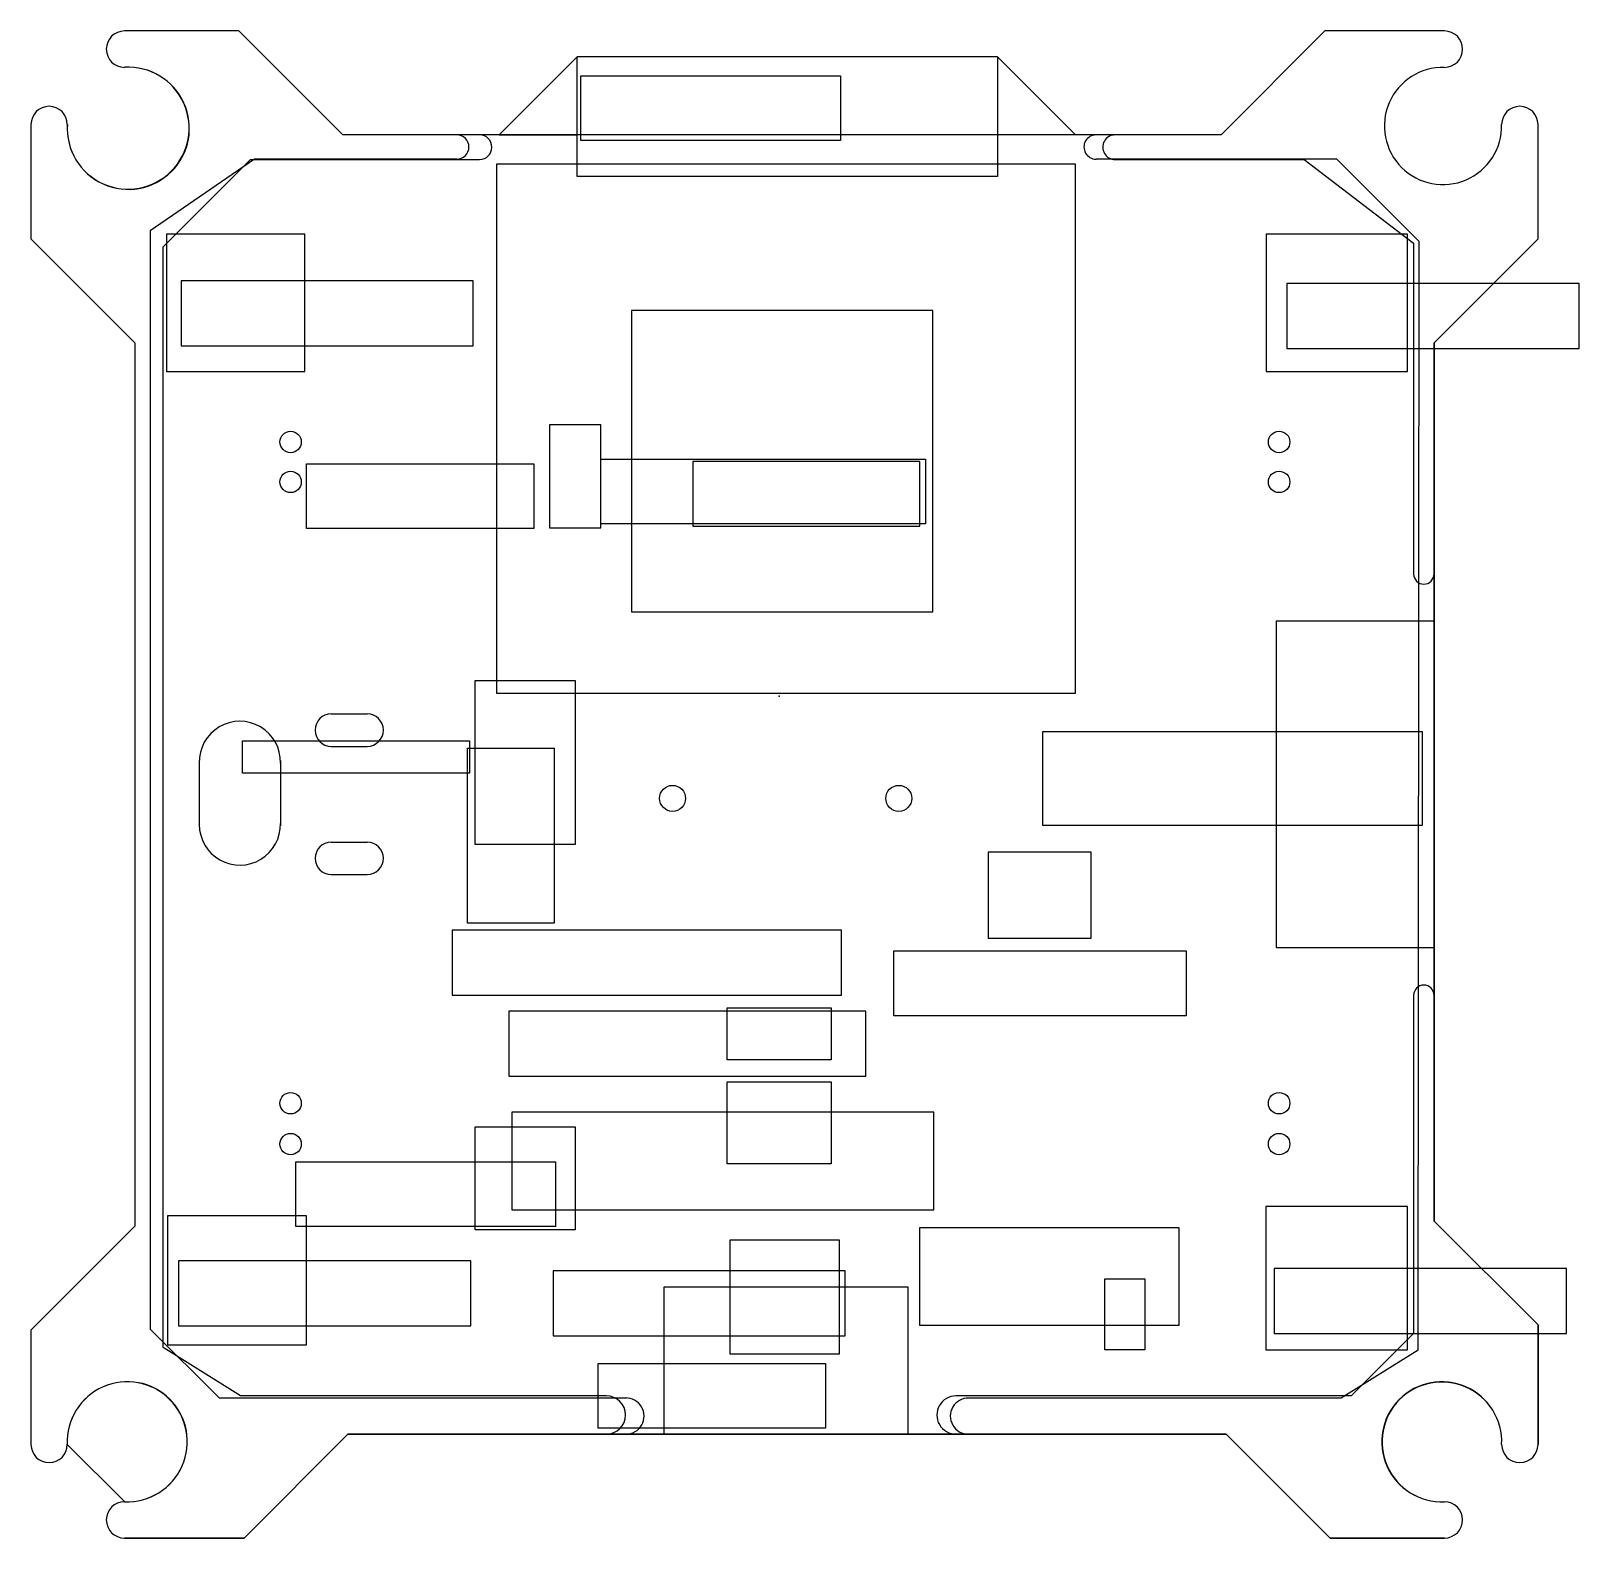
# Model space of a CAD drawing. Header units: millimetres. Extents: x -12.1 to 35.6, y -14.7 to 31.8.
import ezdxf

# ---------------------------------------------------------------- set-up
doc = ezdxf.new("R2010")
doc.units = ezdxf.units.MM
doc.header["$MEASUREMENT"] = 0
doc.layers.add('Primus-V4 Flight Controller Outline v6 (1)_BOTOTM', color=7, linetype='Continuous')
doc.layers.add('Primus-V4 Flight Controller Outline v6 (1)_TOP', color=7, linetype='Continuous')

# ---------------------------------------------------------------- blocks, each defined once
blk = doc.blocks.new('Primus-V4FlightControllerOutlinev6(1)')
at = {"layer": 'Primus-V4 Flight Controller Outline v6 (1)_BOTOTM'}
for p, q in [((-16.65, 20.493), (-20.173, 20.493)), ((-13.448, 17.291), (-16.65, 20.493)), ((16.81, 20.493), (13.608, 17.291)), ((20.493, 20.493), (16.81, 20.493)), ((-6.225, 19.692), (-8.626, 17.291)), ((-6.225, 16.01), (-6.225, 19.692)), ((6.724, 19.692), (-6.225, 19.692)), ((9.126, 17.291), (6.724, 19.692)), ((6.724, 19.692), (6.724, 16.01)), ((-6.116, 19.115), (1.884, 19.115)), ((-6.116, 17.115), (-6.116, 19.115)), ((1.884, 19.115), (1.884, 17.115)), ((-23.054, 17.611), (-23.054, 14.089)), ((-8.626, 17.291), (-13.448, 17.291)), ((-8.626, 17.291), (-6.225, 17.291)), ((9.126, 17.291), (6.724, 17.291)), ((13.608, 17.291), (9.126, 17.291)), ((23.375, 14.089), (23.375, 17.611)), ((1.884, 17.115), (-6.116, 17.115)), ((-18.981, 13.847), (-16.295, 16.532)), ((-16.295, 16.532), (-9.233, 16.532)), ((10.338, 16.532), (16.168, 16.532)), ((16.168, 16.532), (19.542, 13.958)), ((6.724, 16.01), (-6.225, 16.01)), ((-23.054, 14.089), (-19.852, 10.887)), ((-18.981, -20.068), (-18.981, 13.847)), ((19.542, 13.958), (19.542, 3.765)), ((20.173, 10.887), (23.375, 14.089)), ((-4.553, 11.886), (-4.553, 2.6)), ((4.733, 11.886), (-4.553, 11.886)), ((4.733, 2.6), (4.733, 11.886)), ((-19.852, 10.887), (-19.852, -16.33)), ((20.173, 10.887), (20.173, -16.17)), ((-7.081, 8.359), (-7.081, 5.186)), ((-5.494, 8.359), (-7.081, 8.359)), ((-5.494, 5.186), (-5.494, 8.359)), ((-14.563, 5.161), (-14.563, 7.161)), ((-14.563, 7.161), (-7.563, 7.161)), ((-7.563, 7.161), (-7.563, 5.161)), ((-5.497, 5.305), (-5.497, 7.305)), ((-5.497, 7.305), (4.503, 7.305)), ((4.503, 7.305), (4.503, 5.305)), ((4.503, 5.305), (-5.497, 5.305)), ((-7.563, 5.161), (-14.563, 5.161)), ((-7.081, 5.186), (-5.494, 5.186)), ((-4.553, 2.6), (4.733, 2.6)), ((15.312, 2.306), (15.312, -7.745)), ((20.173, 2.306), (15.312, 2.306)), ((20.173, -7.745), (20.173, 2.306)), ((-9.373, 0.484), (-6.287, 0.484)), ((-9.373, -4.571), (-9.373, 0.484)), ((-6.287, 0.484), (-6.287, -4.571)), ((-16.54, -2.374), (-16.54, -1.374)), ((-16.54, -1.374), (-9.54, -1.374)), ((-9.54, -1.374), (-9.54, -2.374)), ((8.118, -1.093), (19.801, -1.093)), ((8.118, -3.988), (8.118, -1.093)), ((19.801, -1.093), (19.801, -3.988)), ((-9.54, -2.374), (-16.54, -2.374)), ((19.801, -3.988), (8.118, -3.988)), ((-6.287, -4.571), (-9.373, -4.571)), ((6.437, -4.803), (6.437, -7.451)), ((9.606, -4.803), (6.437, -4.803)), ((9.606, -7.451), (9.606, -4.803)), ((6.437, -7.451), (9.606, -7.451)), ((3.53, -7.846), (12.53, -7.846)), ((3.53, -9.846), (3.53, -7.846)), ((12.53, -7.846), (12.53, -9.846)), ((15.312, -7.745), (20.173, -7.745)), ((19.542, -9.217), (19.542, -19.63)), ((12.53, -9.846), (3.53, -9.846)), ((-9.373, -13.269), (-6.287, -13.269)), ((-9.373, -16.443), (-9.373, -13.269)), ((-6.287, -13.269), (-6.287, -16.443)), ((-14.891, -14.342), (-6.891, -14.342)), ((-14.891, -16.342), (-14.891, -14.342)), ((-6.891, -14.342), (-6.891, -16.342)), ((20.173, -16.17), (23.375, -19.372)), ((-19.852, -16.33), (-23.054, -19.532)), ((-6.891, -16.342), (-14.891, -16.342)), ((-6.287, -16.443), (-9.373, -16.443)), ((-3.554, -18.207), (-3.554, -22.734)), ((3.969, -18.207), (-3.554, -18.207)), ((3.969, -22.734), (3.969, -18.207)), ((-23.054, -19.532), (-23.054, -23.054)), ((23.375, -19.372), (23.375, -23.054)), ((19.542, -19.63), (17.616, -21.556)), ((19.542, -19.63), (22.266, -19.63)), ((-16.6, -21.556), (-18.981, -20.068)), ((-5.579, -20.555), (1.421, -20.555)), ((-5.579, -22.555), (-5.579, -20.555)), ((1.421, -20.555), (1.421, -22.555)), ((-5.325, -21.556), (-16.6, -21.556)), ((17.616, -21.556), (5.443, -21.556)), ((-13.288, -22.734), (-16.49, -25.936)), ((13.769, -22.734), (-13.288, -22.734)), ((1.421, -22.555), (-5.579, -22.555)), ((-3.554, -22.734), (3.969, -22.734)), ((16.971, -25.936), (13.769, -22.734)), ((-21.934, -23.054), (-20.173, -24.815)), ((-16.49, -25.936), (-20.173, -25.936)), ((20.493, -25.936), (16.971, -25.936))]:
    blk.add_line(p, q, dxfattribs=at)
for centre, radius, start, end in [((-20.173, 19.932), 0.56, 90, 270), ((20.493, 19.932), 0.56, 270, 90), ((-20.056, 17.494), 1.881, 176.4437, 93.5563), ((20.448, 17.567), 1.806, 88.5891, 1.4109), ((-22.494, 17.611), 0.56, 0, 180), ((22.814, 17.611), 0.56, 0, 180), ((-9.233, 16.912), 0.379, 270, 90), ((10.343, 16.912), 0.379, 90, 270.7523), ((19.857, 3.765), 0.315, 180, 0), ((19.857, -9.217), 0.315, 360, 180), ((-20.088, -22.97), 1.848, 267.3725, 182.6275), ((20.408, -22.97), 1.848, 357.3767, 272.6234), ((-5.325, -22.145), 0.589, 270, 90), ((5.443, -22.145), 0.589, 90, 270.4616), ((-22.494, -23.054), 0.56, 180, 0), ((22.814, -23.054), 0.56, 180, 0), ((-20.173, -25.376), 0.56, 90, 270), ((20.493, -25.376), 0.56, 270, 90)]:
    blk.add_arc(centre, radius, start, end, dxfattribs=at)
blk.add_point((0, 0), dxfattribs=at)
at = {"layer": 'Primus-V4 Flight Controller Outline v6 (1)_TOP'}
for p, q in [((-16.65, 20.493), (-20.173, 20.493)), ((-13.448, 17.291), (-16.65, 20.493)), ((16.81, 20.493), (13.608, 17.291)), ((20.493, 20.493), (16.81, 20.493)), ((-23.054, 17.611), (-23.054, 14.089)), ((13.608, 17.291), (-13.448, 17.291)), ((23.375, 14.089), (23.375, 17.611)), ((-16.17, 16.545), (-19.377, 14.34)), ((-9.934, 16.545), (-16.17, 16.545)), ((-8.707, 0.084), (-8.707, 16.401)), ((-8.707, 16.401), (9.113, 16.401)), ((9.113, 16.401), (9.113, 0.084)), ((17.177, 16.545), (9.757, 16.545)), ((19.712, 14.006), (17.177, 16.545)), ((-19.377, 14.34), (-19.377, -19.5)), ((-23.054, 14.089), (-19.852, 10.887)), ((-14.619, 14.233), (-18.883, 14.233)), ((-18.883, 14.233), (-18.883, 10)), ((-14.619, 10), (-14.619, 14.233)), ((15, 14.233), (15, 10)), ((19.354, 14.233), (15, 14.233)), ((19.354, 10), (19.354, 14.233)), ((19.683, -20.143), (19.712, 14.006)), ((20.173, 10.887), (23.375, 14.089)), ((-18.429, 12.795), (-18.429, 10.795)), ((-9.429, 12.795), (-18.429, 12.795)), ((-9.429, 10.795), (-9.429, 12.795)), ((24.638, 12.712), (15.638, 12.712)), ((15.638, 12.712), (15.638, 10.712)), ((24.638, 10.712), (24.638, 12.712)), ((-19.852, 10.887), (-19.852, -16.33)), ((-18.429, 10.795), (-9.429, 10.795)), ((15.638, 10.712), (24.638, 10.712)), ((20.173, -16.17), (20.173, 10.887)), ((-18.883, 10), (-14.619, 10)), ((15, 10), (19.354, 10)), ((-2.668, 7.232), (-2.668, 5.232)), ((4.332, 7.232), (-2.668, 7.232)), ((4.332, 5.232), (4.332, 7.232)), ((-2.668, 5.232), (4.332, 5.232)), ((9.113, 0.084), (-8.707, 0.084)), ((-13.802, -0.546), (-12.698, -0.546)), ((-13.802, -1.546), (-12.698, -1.546)), ((-9.606, -6.989), (-9.606, -1.601)), ((-9.606, -1.601), (-6.937, -1.601)), ((-6.937, -1.601), (-6.937, -6.989)), ((-17.868, -1.985), (-17.869, -3.956)), ((-15.369, -1.985), (-15.369, -3.995)), ((-13.802, -4.496), (-12.698, -4.496)), ((-13.802, -5.496), (-12.698, -5.496)), ((-6.937, -6.989), (-9.606, -6.989)), ((1.92, -7.212), (-10.08, -7.212)), ((-10.08, -7.212), (-10.08, -9.212)), ((1.92, -9.212), (1.92, -7.212)), ((-10.08, -9.212), (1.92, -9.212)), ((2.669, -9.708), (-8.331, -9.708)), ((-8.331, -9.708), (-8.331, -11.708)), ((-1.601, -9.606), (1.601, -9.606)), ((-1.601, -11.207), (-1.601, -9.606)), ((1.601, -9.606), (1.601, -11.207)), ((2.669, -11.708), (2.669, -9.708)), ((1.601, -11.207), (-1.601, -11.207)), ((-8.331, -11.708), (2.669, -11.708)), ((-1.601, -11.886), (1.601, -11.886)), ((-1.601, -14.409), (-1.601, -11.886)), ((1.601, -11.886), (1.601, -14.409)), ((4.756, -12.82), (-8.244, -12.82)), ((-8.244, -12.82), (-8.244, -15.82)), ((4.756, -15.82), (4.756, -12.82)), ((1.601, -14.409), (-1.601, -14.409)), ((19.354, -15.727), (14.988, -15.727)), ((14.988, -15.727), (14.988, -20.143)), ((19.354, -20.143), (19.354, -15.727)), ((-18.84, -16), (-14.576, -16)), ((-18.84, -19.991), (-18.84, -16)), ((-14.576, -16), (-14.576, -19.991)), ((-8.244, -15.82), (4.756, -15.82)), ((23.375, -19.372), (20.173, -16.17)), ((-19.852, -16.33), (-23.054, -19.532)), ((12.316, -16.382), (4.316, -16.382)), ((4.316, -16.382), (4.316, -19.382)), ((12.316, -19.382), (12.316, -16.382)), ((-1.513, -16.753), (1.844, -16.753)), ((-1.513, -20.273), (-1.513, -16.753)), ((1.844, -16.753), (1.844, -20.273)), ((-18.508, -17.394), (-18.508, -19.394)), ((-9.508, -17.394), (-18.508, -17.394)), ((-9.508, -19.394), (-9.508, -17.394)), ((24.247, -17.631), (15.247, -17.631)), ((15.247, -17.631), (15.247, -19.631)), ((24.247, -19.631), (24.247, -17.631)), ((-6.971, -17.706), (-6.971, -19.706)), ((2.029, -17.706), (-6.971, -17.706)), ((2.029, -19.706), (2.029, -17.706)), ((10.033, -20.143), (10.033, -17.951)), ((10.033, -17.951), (11.257, -17.951)), ((11.257, -17.951), (11.257, -20.143)), ((-23.054, -19.532), (-23.054, -23.054)), ((-19.377, -19.5), (-17.256, -21.621)), ((-18.508, -19.394), (-9.508, -19.394)), ((4.316, -19.382), (12.316, -19.382)), ((23.375, -23.054), (23.375, -19.372)), ((-14.576, -19.991), (-18.84, -19.991)), ((-6.971, -19.706), (2.029, -19.706)), ((15.247, -19.631), (24.247, -19.631)), ((1.844, -20.273), (-1.513, -20.273)), ((11.257, -20.143), (10.033, -20.143)), ((14.988, -20.143), (19.354, -20.143)), ((17.313, -21.621), (19.683, -20.143)), ((-17.256, -21.621), (-4.708, -21.621)), ((5.822, -21.621), (17.313, -21.621)), ((-16.49, -25.936), (-13.288, -22.734)), ((-13.288, -22.734), (13.769, -22.734)), ((13.769, -22.734), (16.971, -25.936)), ((-20.173, -25.936), (-16.49, -25.936)), ((16.971, -25.936), (20.493, -25.936))]:
    blk.add_line(p, q, dxfattribs=at)
for centre, radius in [((-15.056, 7.831), 0.33), ((15.399, 7.831), 0.33), ((-15.056, 6.601), 0.33), ((15.399, 6.601), 0.33), ((-3.287, -3.149), 0.4), ((3.68, -3.149), 0.4), ((-15.056, -12.54), 0.33), ((15.399, -12.54), 0.33), ((-15.056, -13.8), 0.33), ((15.399, -13.8), 0.33)]:
    blk.add_circle(centre, radius, dxfattribs=at)
for centre, radius, start, end in [((-20.173, 19.932), 0.56, 90, 270), ((20.493, 19.932), 0.56, 270, 90), ((-20.06, 17.498), 1.878, 176.5534, 93.4466), ((20.448, 17.567), 1.806, 88.5891, 1.4109), ((-22.494, 17.611), 0.56, 360, 180), ((22.814, 17.611), 0.56, 360, 180), ((-9.934, 16.918), 0.373, 270, 90), ((9.758, 16.918), 0.373, 90, 270.0728), ((-16.619, -2.024), 1.25, 358.2333, 181.7322), ((-13.802, -1.046), 0.5, 90, 270), ((-12.698, -1.046), 0.5, 270, 90), ((-16.619, -3.957), 1.25, 179.9827, 1.7667), ((-13.802, -4.996), 0.5, 90, 270), ((-12.698, -4.996), 0.5, 270, 90), ((-20.086, -22.968), 1.85, 267.3208, 182.6791), ((20.413, -22.974), 1.843, 357.5104, 272.4896), ((-4.724, -22.178), 0.557, 270, 91.6794), ((5.825, -22.178), 0.556, 89.6529, 270), ((-22.494, -23.054), 0.56, 180, 0), ((22.814, -23.054), 0.56, 180, 0), ((-20.173, -25.376), 0.56, 90, 270), ((20.493, -25.376), 0.56, 270, 90)]:
    blk.add_arc(centre, radius, start, end, dxfattribs=at)
blk.add_point((0, 0), dxfattribs=at)

msp = doc.modelspace()

# ---------------------------------------------------------------- block references
msp.add_blockref('Primus-V4FlightControllerOutlinev6(1)', (10.984, 11.272, 0.09))

doc.saveas('drawing.dxf')
